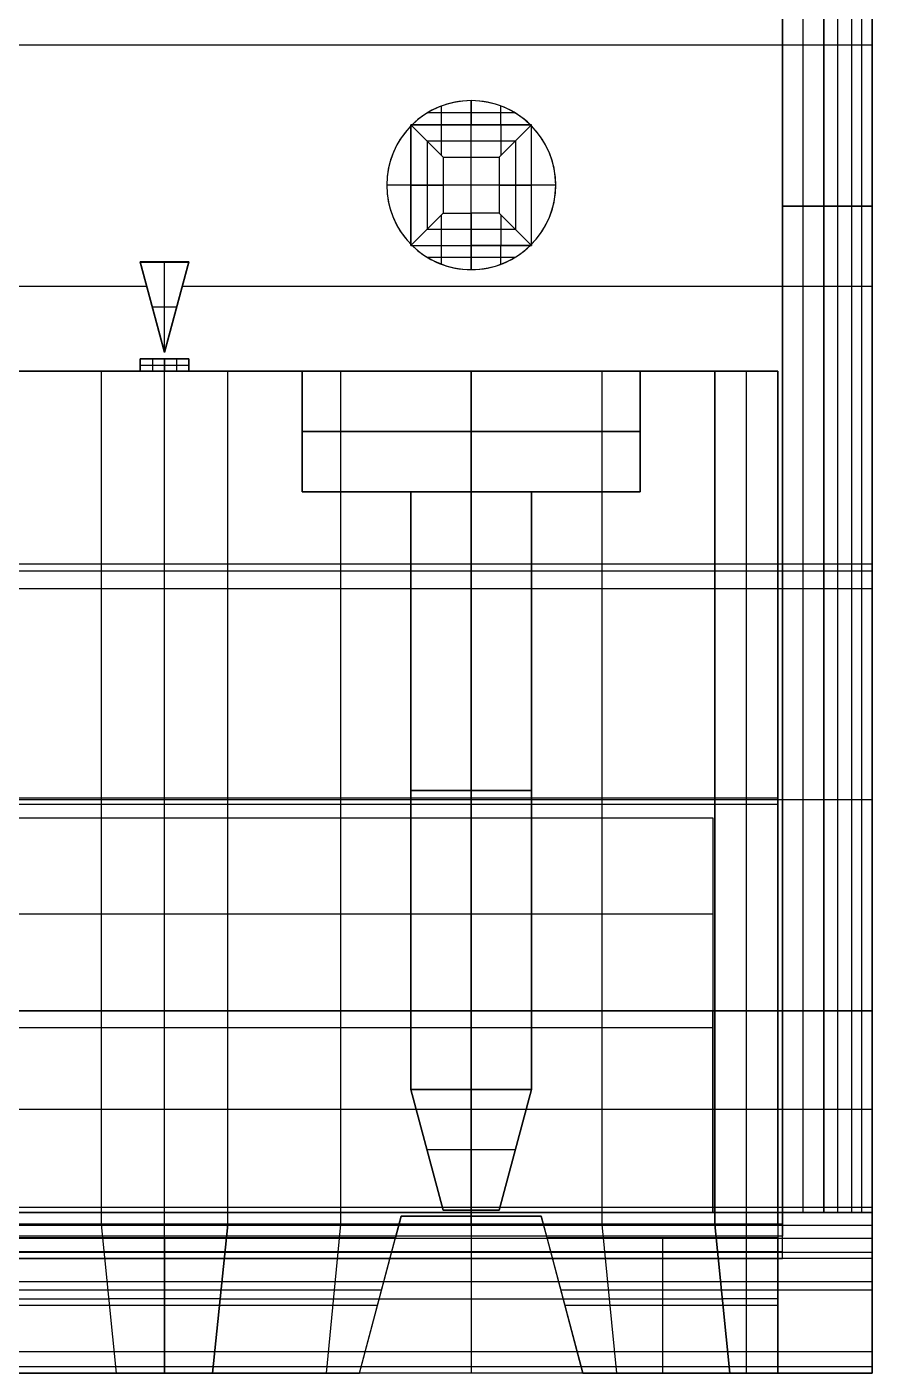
# Model space of a CAD drawing. Extents: x -21.1 to 21.1, y -9.8 to 12.2.
# Drawn here: x 14.1 to 21.1, y -9.84 to 1.31 of the extents above; entities that cross this region are included whole.
import ezdxf

# ---------------------------------------------------------------- set-up
doc = ezdxf.new("R2010")
doc.units = 0
doc.layers.add('DEFAULT', color=7, linetype='CONTINUOUS')

msp = doc.modelspace()

# ---------------------------------------------------------------- linework, layer by layer
at = {"layer": 'DEFAULT', "color": 98}
for p, q in [((21.1, 12.16), (21.1, -9.84)), ((21.1, -8.51), (21.1, 12.16)), ((20.359, 8.16), (20.359, -8.51)), ((20.359, -8.51), (20.359, 8.16)), ((20.359, -8.889), (20.359, 8.16)), ((20.53, -8.51), (20.53, 8.16)), ((20.53, -8.51), (20.53, 8.16)), ((20.701, 8.16), (20.701, -8.51)), ((20.701, -8.51), (20.701, 8.16)), ((20.817, -8.51), (20.817, 8.16)), ((20.817, -8.51), (20.817, 8.16)), ((20.933, -8.51), (20.933, 8.16)), ((20.933, -8.51), (20.933, 8.16)), ((21.016, -8.51), (21.016, 8.16)), ((21.016, -8.51), (21.016, 8.16)), ((21.1, 8.16), (21.1, -8.51)), ((21.1, -8.51), (21.1, 8.16)), ((21.1, 1.461), (21.1, -3.14)), ((21.1, 1.16), (-21.1, 1.16)), ((17.78, 0.7), (17.78, 0.5)), ((17.78, -0.7), (17.78, 0.7)), ((17.78, 0.6), (17.419, 0.6)), ((17.535, 0.5), (17.535, 0.656)), ((18.141, 0.6), (17.78, 0.6)), ((18.025, 0.5), (18.025, 0.656)), ((17.28, 0.49), (17.28, 0.5)), ((17.28, 0.5), (17.28, 0.49)), ((17.29, 0.5), (17.28, 0.5)), ((17.28, 0.5), (17.29, 0.5)), ((17.28, 0.49), (17.29, 0.5)), ((17.28, 0.5), (17.285, 0.495)), ((17.28, 0.5), (17.28, 0.49)), ((17.28, 0.5), (17.29, 0.5)), ((17.28, 0.49), (17.285, 0.495)), ((17.28, 0.495), (17.285, 0.495)), ((17.28, 0.495), (17.285, 0.495)), ((17.28, -0.49), (17.28, 0.49)), ((17.28, -0.49), (17.28, 0.49)), ((17.28, 0.49), (17.28, -0.49)), ((17.283, 0.497), (17.288, 0.497)), ((17.283, 0.497), (17.283, 0.492)), ((17.29, 0.5), (17.285, 0.495)), ((17.285, 0.495), (17.285, 0.5)), ((17.285, 0.495), (17.285, 0.5)), ((17.285, 0.495), (17.548, 0.232)), ((17.78, 0.5), (17.29, 0.5)), ((17.29, 0.5), (17.78, 0.5)), ((17.29, 0.5), (17.78, 0.5)), ((17.533, 0.247), (17.533, 0.5)), ((17.78, 0.232), (17.78, 0.5)), ((17.78, 0.5), (18.27, 0.5)), ((18.27, 0.5), (17.78, 0.5)), ((17.78, 0.5), (18.27, 0.5)), ((18.012, 0.232), (18.275, 0.495)), ((18.027, 0.247), (18.027, 0.5)), ((18.28, 0.5), (18.27, 0.5)), ((18.27, 0.5), (18.28, 0.49)), ((18.28, 0.5), (18.27, 0.5)), ((18.275, 0.495), (18.27, 0.5)), ((18.27, 0.5), (18.28, 0.5)), ((18.272, 0.497), (18.277, 0.497)), ((18.275, 0.495), (18.28, 0.5)), ((18.275, 0.495), (18.275, 0.5)), ((18.275, 0.495), (18.275, 0.5)), ((18.28, 0.49), (18.275, 0.495)), ((18.275, 0.495), (18.28, 0.495)), ((18.275, 0.495), (18.28, 0.495)), ((18.277, 0.497), (18.277, 0.492)), ((18.28, 0.49), (18.28, 0.5)), ((18.28, 0.49), (18.28, 0.5)), ((18.28, 0.49), (18.28, 0.5)), ((18.28, -0.49), (18.28, 0.49)), ((18.28, -0.49), (18.28, 0.49)), ((18.28, -0.49), (18.28, 0.49)), ((17.414, 0.366), (17.414, -0.366)), ((17.414, 0.366), (17.78, 0.366)), ((17.78, 0.366), (18.146, 0.366)), ((18.146, 0.366), (18.146, -0.366)), ((17.548, 0.232), (17.548, -0.232)), ((17.548, 0.232), (17.78, 0.232)), ((17.78, 0.232), (18.012, 0.232)), ((17.78, -0.232), (17.78, 0.232)), ((18.012, 0.232), (18.012, -0.232)), ((17.28, 0), (17.08, 0)), ((17.28, 0), (17.548, 0)), ((18.012, 0), (17.548, 0)), ((18.012, 0), (18.28, 0)), ((18.48, 0), (18.28, 0)), ((18.48, 0), (17.08, 0)), ((20.359, -0.175), (20.701, -0.175)), ((20.701, -0.175), (20.359, -0.175)), ((20.701, -0.175), (20.933, -0.175)), ((20.933, -0.175), (20.701, -0.175)), ((20.933, -0.175), (21.1, -0.175)), ((21.1, -0.175), (20.933, -0.175)), ((17.548, -0.232), (17.285, -0.495)), ((17.533, -0.5), (17.533, -0.247)), ((17.548, -0.232), (17.78, -0.232)), ((17.78, -0.232), (17.78, -0.5)), ((18.012, -0.232), (17.78, -0.232)), ((18.275, -0.495), (18.012, -0.232)), ((18.027, -0.5), (18.027, -0.247)), ((17.414, -0.366), (17.78, -0.366)), ((17.78, -0.366), (18.146, -0.366)), ((17.28, -0.49), (17.28, -0.5)), ((17.28, -0.5), (17.28, -0.49)), ((17.29, -0.5), (17.28, -0.49)), ((17.285, -0.495), (17.28, -0.49)), ((17.28, -0.49), (17.28, -0.5)), ((17.285, -0.495), (17.28, -0.5)), ((17.28, -0.495), (17.285, -0.495)), ((17.28, -0.495), (17.285, -0.495)), ((17.28, -0.5), (17.29, -0.5)), ((17.28, -0.5), (17.29, -0.5)), ((17.28, -0.5), (17.29, -0.5)), ((17.283, -0.492), (17.283, -0.497)), ((17.283, -0.497), (17.288, -0.497)), ((17.29, -0.5), (17.285, -0.495)), ((17.285, -0.5), (17.285, -0.495)), ((17.285, -0.5), (17.285, -0.495)), ((17.29, -0.5), (17.78, -0.5)), ((17.29, -0.5), (17.78, -0.5)), ((17.29, -0.5), (17.78, -0.5)), ((17.535, -0.656), (17.535, -0.5)), ((17.78, -0.5), (17.78, -0.7)), ((17.78, -0.5), (18.27, -0.5)), ((18.27, -0.5), (17.78, -0.5)), ((17.78, -0.5), (18.27, -0.5)), ((18.025, -0.656), (18.025, -0.5)), ((18.28, -0.49), (18.27, -0.5)), ((18.27, -0.5), (18.275, -0.495)), ((18.28, -0.5), (18.27, -0.5)), ((18.27, -0.5), (18.28, -0.5)), ((18.27, -0.5), (18.28, -0.5)), ((18.272, -0.497), (18.277, -0.497)), ((18.275, -0.495), (18.28, -0.49)), ((18.28, -0.5), (18.275, -0.495)), ((18.275, -0.495), (18.28, -0.495)), ((18.275, -0.5), (18.275, -0.495)), ((18.275, -0.495), (18.28, -0.495)), ((18.275, -0.5), (18.275, -0.495)), ((18.277, -0.492), (18.277, -0.497)), ((18.28, -0.49), (18.28, -0.5)), ((18.28, -0.5), (18.28, -0.49)), ((18.28, -0.5), (18.28, -0.49)), ((15.441, -0.634), (15.039, -0.634)), ((15.039, -0.634), (15.039, -0.637)), ((15.039, -0.634), (15.24, -1.384)), ((15.24, -1.386), (15.039, -0.635)), ((15.039, -0.636), (15.441, -0.636)), ((15.039, -0.637), (15.441, -0.637)), ((15.24, -1.387), (15.039, -0.637)), ((15.24, -1.384), (15.441, -0.634)), ((15.24, -0.634), (15.24, -0.637)), ((15.441, -0.635), (15.24, -1.386)), ((15.441, -0.637), (15.24, -1.387)), ((15.24, -1.387), (15.24, -0.637)), ((15.441, -0.637), (15.441, -0.634)), ((17.78, -0.6), (17.419, -0.6)), ((18.141, -0.6), (17.78, -0.6)), ((15.094, -0.84), (10.306, -0.84)), ((21.1, -0.84), (15.386, -0.84)), ((15.139, -1.011), (15.14, -1.01)), ((15.34, -1.012), (15.14, -1.012)), ((15.341, -1.011), (15.34, -1.01)), ((15.039, -1.44), (15.24, -1.44)), ((15.039, -1.54), (15.039, -1.44)), ((15.441, -1.44), (15.039, -1.44)), ((15.441, -1.44), (15.039, -1.44)), ((15.039, -1.44), (15.039, -1.54)), ((15.039, -1.44), (15.24, -1.44)), ((15.14, -1.44), (15.14, -1.54)), ((15.14, -1.44), (15.34, -1.44)), ((15.14, -1.44), (15.14, -1.54)), ((15.14, -1.44), (15.34, -1.44)), ((15.24, -1.387), (15.24, -1.384)), ((15.24, -1.44), (15.24, -1.54)), ((15.24, -1.44), (15.441, -1.44)), ((15.24, -1.44), (15.24, -1.54)), ((15.441, -1.44), (15.24, -1.44)), ((15.24, -1.54), (15.24, -1.44)), ((15.24, -1.54), (15.24, -1.44)), ((15.34, -1.44), (15.34, -1.54)), ((15.34, -1.44), (15.34, -1.54)), ((15.441, -1.44), (15.441, -1.54)), ((15.441, -1.54), (15.441, -1.44)), ((20.32, -1.54), (-20.32, -1.54)), ((-20.32, -1.54), (20.32, -1.54)), ((12.7, -1.54), (14.717, -1.54)), ((12.7, -1.54), (14.717, -1.54)), ((14.1, -1.54), (16.38, -1.54)), ((14.1, -1.54), (16.38, -1.54)), ((14.717, -1.54), (15.763, -1.54)), ((14.717, -8.608), (14.717, -1.54)), ((14.717, -1.54), (15.763, -1.54)), ((14.717, -8.608), (14.717, -1.54)), ((15.039, -1.49), (15.24, -1.49)), ((15.039, -1.49), (15.441, -1.49)), ((15.039, -1.49), (15.441, -1.49)), ((15.039, -1.49), (15.24, -1.49)), ((15.441, -1.54), (15.039, -1.54)), ((15.039, -1.54), (15.24, -1.54)), ((15.039, -1.54), (15.441, -1.54)), ((15.24, -1.54), (15.039, -1.54)), ((15.24, -1.49), (15.441, -1.49)), ((15.24, -1.49), (15.441, -1.49)), ((15.24, -1.54), (15.441, -1.54)), ((15.441, -1.54), (15.24, -1.54)), ((15.24, -8.608), (15.24, -1.54)), ((15.24, -8.608), (15.24, -1.54)), ((15.763, -1.54), (17.78, -1.54)), ((15.763, -8.608), (15.763, -1.54)), ((15.763, -1.54), (17.78, -1.54)), ((15.763, -8.608), (15.763, -1.54)), ((16.38, -2.54), (16.38, -1.54)), ((16.38, -1.54), (16.38, -2.54)), ((16.698, -1.54), (16.698, -8.608)), ((16.698, -1.54), (16.698, -8.608)), ((17.78, -1.54), (19.797, -1.54)), ((17.78, -1.54), (17.78, -2.54)), ((17.78, -2.54), (17.78, -1.54)), ((17.78, -8.608), (17.78, -1.54)), ((17.78, -1.54), (17.78, -8.608)), ((19.797, -1.54), (17.78, -1.54)), ((17.78, -2.54), (17.78, -1.54)), ((17.78, -1.54), (17.78, -2.54)), ((18.862, -1.54), (18.862, -8.608)), ((18.862, -1.54), (18.862, -8.608)), ((19.18, -1.54), (20.32, -1.54)), ((19.18, -1.54), (19.18, -2.54)), ((19.18, -1.54), (20.32, -1.54)), ((19.18, -2.54), (19.18, -1.54)), ((19.797, -1.54), (20.32, -1.54)), ((19.797, -1.54), (19.797, -8.608)), ((19.797, -8.608), (19.797, -1.54)), ((20.32, -1.54), (19.797, -1.54)), ((20.059, -8.608), (20.059, -1.54)), ((20.059, -8.608), (20.059, -1.54)), ((20.32, -1.54), (20.32, -8.72)), ((20.32, -1.54), (20.32, -8.72)), ((20.32, -8.608), (20.32, -1.54)), ((20.32, -1.54), (20.32, -8.608)), ((20.32, -1.54), (20.32, -9.84)), ((20.32, -1.54), (20.32, -9.84)), ((16.38, -2.54), (17.28, -2.54)), ((16.38, -2.54), (17.28, -2.54)), ((17.28, -2.54), (18.28, -2.54)), ((18.28, -2.54), (17.28, -2.54)), ((17.28, -2.54), (17.28, -7.49)), ((17.28, -7.49), (17.28, -2.54)), ((17.28, -2.54), (17.28, -7.49)), ((18.28, -2.54), (17.28, -2.54)), ((18.28, -2.54), (17.28, -2.54)), ((17.28, -2.54), (17.28, -7.49)), ((17.28, -2.54), (17.28, -7.49)), ((17.28, -2.54), (17.28, -7.49)), ((17.78, -7.49), (17.78, -2.54)), ((17.78, -7.49), (17.78, -2.54)), ((17.78, -7.49), (17.78, -2.54)), ((17.78, -7.49), (17.78, -2.54)), ((18.28, -2.54), (18.28, -7.49)), ((18.28, -7.49), (18.28, -2.54)), ((18.28, -7.49), (18.28, -2.54)), ((18.28, -7.49), (18.28, -2.54)), ((18.28, -2.54), (19.18, -2.54)), ((18.28, -7.49), (18.28, -2.54)), ((18.28, -2.54), (19.18, -2.54)), ((18.28, -7.49), (18.28, -2.54)), ((21.1, -3.14), (-21.1, -3.14)), ((21.1, -3.199), (-21.1, -3.199)), ((21.1, -3.34), (21.1, -3.14)), ((-21.1, -3.34), (21.1, -3.34)), ((21.1, -6.84), (21.1, -3.34)), ((17.28, -5.015), (18.28, -5.015)), ((18.28, -5.015), (17.28, -5.015)), ((17.28, -5.015), (18.28, -5.015)), ((18.28, -5.015), (17.28, -5.015)), ((-21.1, -5.09), (21.1, -5.09)), ((12.7, -5.074), (14.717, -5.074)), ((12.7, -5.074), (14.717, -5.074)), ((14.717, -5.074), (15.763, -5.074)), ((14.717, -5.074), (15.763, -5.074)), ((15.763, -5.074), (17.78, -5.074)), ((15.763, -5.074), (17.78, -5.074)), ((17.78, -5.074), (19.797, -5.074)), ((17.78, -5.074), (19.797, -5.074)), ((19.797, -5.074), (20.32, -5.074)), ((19.797, -5.074), (20.32, -5.074)), ((20.32, -5.13), (-20.32, -5.13)), ((20.32, -5.13), (-20.32, -5.13)), ((-19.78, -5.24), (19.78, -5.24)), ((-19.78, -5.24), (19.78, -5.24)), ((-19.78, -5.24), (19.78, -5.24)), ((19.78, -5.24), (19.78, -8.51)), ((19.78, -5.24), (19.78, -6.84)), ((19.78, -5.24), (19.78, -8.51)), ((19.78, -6.04), (-19.78, -6.04)), ((-21.1, -6.84), (21.1, -6.84)), ((21.1, -6.84), (-21.1, -6.84)), ((-21.1, -6.84), (21.1, -6.84)), ((19.78, -6.84), (-19.78, -6.84)), ((19.78, -6.84), (-19.78, -6.84)), ((-19.78, -6.84), (19.78, -6.84)), ((19.78, -8.466), (19.78, -6.84)), ((21.1, -8.466), (21.1, -6.84)), ((19.78, -6.981), (-19.78, -6.981)), ((17.28, -7.49), (18.28, -7.49)), ((17.548, -8.49), (17.28, -7.49)), ((18.28, -7.49), (17.28, -7.49)), ((17.28, -7.49), (17.548, -8.49)), ((17.548, -8.49), (17.28, -7.49)), ((17.28, -7.49), (17.548, -8.49)), ((17.28, -7.49), (18.28, -7.49)), ((17.28, -7.49), (18.28, -7.49)), ((17.28, -7.49), (17.548, -8.49)), ((17.28, -7.49), (17.548, -8.49)), ((17.78, -7.49), (17.78, -8.49)), ((17.78, -8.49), (17.78, -7.49)), ((17.78, -7.49), (17.78, -8.49)), ((17.78, -8.49), (17.78, -7.49)), ((18.28, -7.49), (18.012, -8.49)), ((18.28, -7.49), (18.012, -8.49)), ((18.28, -7.49), (18.012, -8.49)), ((18.012, -8.49), (18.28, -7.49)), ((18.012, -8.49), (18.28, -7.49)), ((18.012, -8.49), (18.28, -7.49)), ((-21.1, -7.653), (21.1, -7.653)), ((-19.78, -7.653), (19.78, -7.653)), ((18.146, -7.99), (17.414, -7.99)), ((18.146, -7.99), (17.414, -7.99)), ((18.146, -7.99), (17.414, -7.99)), ((18.146, -7.99), (17.414, -7.99)), ((-21.1, -8.466), (21.1, -8.466)), ((-19.78, -8.466), (19.78, -8.466)), ((19.78, -8.51), (19.78, -8.466)), ((21.1, -8.466), (21.1, -9.84)), ((-21.1, -8.51), (21.1, -8.51)), ((21.1, -8.51), (-21.1, -8.51)), ((-21.1, -8.51), (21.1, -8.51)), ((-21.1, -8.51), (21.1, -8.51)), ((20.359, -8.51), (-20.359, -8.51)), ((-20.359, -8.51), (20.359, -8.51)), ((16.855, -9.84), (17.2, -8.54)), ((16.855, -9.84), (17.2, -8.54)), ((16.855, -9.84), (17.2, -8.54)), ((16.855, -9.84), (17.2, -8.54)), ((17.2, -8.54), (17.152, -8.72)), ((17.2, -8.54), (17.152, -8.72)), ((18.36, -8.54), (17.2, -8.54)), ((17.2, -8.54), (18.36, -8.54)), ((18.36, -8.54), (17.2, -8.54)), ((17.2, -8.54), (18.36, -8.54)), ((17.2, -8.54), (18.36, -8.54)), ((17.2, -8.54), (18.36, -8.54)), ((18.012, -8.49), (17.548, -8.49)), ((18.012, -8.49), (17.548, -8.49)), ((18.012, -8.49), (17.548, -8.49)), ((17.548, -8.49), (18.012, -8.49)), ((17.548, -8.49), (18.012, -8.49)), ((17.548, -8.49), (18.012, -8.49)), ((18.408, -8.72), (18.36, -8.54)), ((18.36, -8.54), (18.705, -9.84)), ((18.408, -8.72), (18.36, -8.54)), ((18.36, -8.54), (18.705, -9.84)), ((18.36, -8.54), (18.705, -9.84)), ((18.36, -8.54), (18.705, -9.84)), ((19.78, -8.51), (21.1, -8.51)), ((21.1, -8.51), (19.78, -8.51)), ((19.78, -8.51), (21.1, -8.51)), ((20.701, -8.51), (20.359, -8.51)), ((20.359, -8.51), (20.701, -8.51)), ((20.359, -8.51), (20.359, -8.705)), ((20.359, -8.705), (20.359, -8.51)), ((20.933, -8.51), (20.701, -8.51)), ((20.701, -8.51), (20.933, -8.51)), ((21.1, -8.51), (20.933, -8.51)), ((20.933, -8.51), (21.1, -8.51)), ((21.1, -8.51), (21.1, -8.722)), ((21.1, -9.84), (21.1, -8.51)), ((21.1, -8.722), (21.1, -8.51)), ((21.1, -9.66), (21.1, -8.51)), ((-21.1, -8.616), (21.1, -8.616)), ((-20.359, -8.607), (20.359, -8.607)), ((20.359, -8.607), (-20.359, -8.607)), ((14.717, -8.608), (12.7, -8.608)), ((12.7, -8.608), (14.717, -8.608)), ((14.842, -9.84), (14.717, -8.608)), ((14.717, -8.608), (15.763, -8.608)), ((15.763, -8.608), (14.717, -8.608)), ((14.842, -9.84), (14.717, -8.608)), ((15.24, -9.84), (15.24, -8.608)), ((15.24, -9.84), (15.24, -8.608)), ((15.638, -9.84), (15.763, -8.608)), ((15.763, -8.608), (15.638, -9.84)), ((17.78, -8.608), (15.763, -8.608)), ((17.78, -8.608), (15.763, -8.608)), ((16.698, -8.608), (16.578, -9.84)), ((16.698, -8.608), (16.578, -9.84)), ((17.78, -8.608), (17.78, -9.84)), ((19.797, -8.608), (17.78, -8.608)), ((17.78, -8.608), (19.797, -8.608)), ((17.78, -8.608), (17.78, -9.84)), ((18.862, -8.608), (18.982, -9.84)), ((18.862, -8.608), (18.982, -9.84)), ((19.922, -9.84), (19.797, -8.608)), ((19.797, -8.608), (20.32, -8.608)), ((19.797, -8.608), (19.922, -9.84)), ((19.797, -8.608), (20.32, -8.608)), ((20.059, -9.84), (20.059, -8.608)), ((20.059, -9.84), (20.059, -8.608)), ((20.32, -8.608), (20.32, -9.84)), ((20.32, -8.608), (20.32, -9.84)), ((-21.1, -8.722), (21.1, -8.722)), ((-21.1, -8.722), (21.1, -8.722)), ((20.359, -8.705), (-20.359, -8.705)), ((20.359, -8.705), (-20.359, -8.705)), ((17.152, -8.72), (13.328, -8.72)), ((17.152, -8.72), (13.328, -8.72)), ((15.24, -8.72), (15.24, -9.84)), ((15.24, -8.72), (15.24, -9.84)), ((16.855, -9.84), (17.152, -8.72)), ((16.855, -9.84), (17.152, -8.72)), ((20.32, -8.72), (18.408, -8.72)), ((20.32, -8.72), (18.408, -8.72)), ((18.705, -9.84), (18.408, -8.72)), ((18.705, -9.84), (18.408, -8.72)), ((19.364, -8.72), (19.364, -9.84)), ((19.364, -8.72), (19.364, -9.84)), ((20.32, -8.72), (20.32, -9.84)), ((20.32, -9.84), (20.32, -8.72)), ((20.359, -8.89), (20.359, -8.705)), ((20.359, -8.89), (20.359, -8.705)), ((21.1, -8.722), (21.1, -8.89)), ((21.1, -8.89), (21.1, -8.722)), ((21.1, -8.841), (-21.1, -8.841)), ((21.1, -8.841), (-21.1, -8.841)), ((21.1, -8.89), (-21.1, -8.89)), ((20.359, -8.836), (-20.359, -8.836)), ((20.359, -8.836), (-20.359, -8.836)), ((-20.359, -8.89), (20.359, -8.89)), ((21.1, -9.085), (-21.1, -9.085)), ((12.7, -9.224), (14.781, -9.224)), ((12.7, -9.224), (14.781, -9.224)), ((17.037, -9.153), (13.443, -9.153)), ((17.037, -9.153), (13.443, -9.153)), ((15.699, -9.224), (14.781, -9.224)), ((15.699, -9.224), (14.781, -9.224)), ((15.699, -9.224), (17.78, -9.224)), ((15.699, -9.224), (17.78, -9.224)), ((17.78, -9.224), (19.861, -9.224)), ((17.78, -9.224), (19.861, -9.224)), ((21.1, -9.153), (18.523, -9.153)), ((21.1, -9.153), (18.523, -9.153)), ((20.32, -9.224), (19.861, -9.224)), ((20.32, -9.224), (19.861, -9.224)), ((17.004, -9.28), (13.476, -9.28)), ((17.004, -9.28), (13.476, -9.28)), ((20.32, -9.28), (18.556, -9.28)), ((20.32, -9.28), (18.556, -9.28)), ((-21.1, -9.66), (21.1, -9.66)), ((21.1, -9.66), (21.1, -9.84)), ((21.1, -9.788), (-21.1, -9.788)), ((21.1, -9.84), (-21.1, -9.84)), ((21.1, -9.84), (-21.1, -9.84)), ((14.842, -9.84), (12.7, -9.84)), ((14.842, -9.84), (12.7, -9.84)), ((13.625, -9.84), (16.855, -9.84)), ((13.625, -9.84), (16.855, -9.84)), ((13.625, -9.84), (16.855, -9.84)), ((13.625, -9.84), (16.855, -9.84)), ((13.625, -9.84), (16.855, -9.84)), ((13.625, -9.84), (16.855, -9.84)), ((15.638, -9.84), (14.842, -9.84)), ((15.638, -9.84), (14.842, -9.84)), ((17.78, -9.84), (15.638, -9.84)), ((17.78, -9.84), (15.638, -9.84)), ((19.922, -9.84), (17.78, -9.84)), ((19.922, -9.84), (17.78, -9.84)), ((21.1, -9.84), (18.705, -9.84)), ((18.705, -9.84), (20.32, -9.84)), ((18.705, -9.84), (21.1, -9.84)), ((20.32, -9.84), (18.705, -9.84)), ((20.32, -9.84), (19.922, -9.84)), ((19.922, -9.84), (20.32, -9.84)), ((20.32, -9.84), (21.1, -9.84)), ((20.32, -9.84), (21.1, -9.84))]:
    msp.add_line(p, q, dxfattribs=at)
for points in [[(17.78, -1.54), (16.38, -1.54), (16.38, -1.54), (16.38, -1.54), (17.78, -1.54)], [(17.78, -1.54), (16.38, -1.54), (16.38, -1.54), (16.38, -1.54), (17.78, -1.54)], [(17.78, -1.54), (19.18, -1.54), (19.18, -1.54), (19.18, -1.54), (17.78, -1.54)], [(17.78, -1.54), (19.18, -1.54), (19.18, -1.54), (19.18, -1.54), (17.78, -1.54)]]:
    msp.add_lwpolyline(points, dxfattribs=at)
for points in [[(17.78, -2.04, 0), (16.38, -2.04, 0), (16.38, -2.04, 0), (16.38, -2.04, 0), (17.78, -2.04, 0)], [(17.78, -2.04, 0), (16.38, -2.04, 0), (16.38, -2.04, 0), (16.38, -2.04, 0), (17.78, -2.04, 0)], [(17.78, -2.04, 0), (19.18, -2.04, 0), (19.18, -2.04, 0), (19.18, -2.04, 0), (17.78, -2.04, 0)], [(17.78, -2.04, 0), (19.18, -2.04, 0), (19.18, -2.04, 0), (19.18, -2.04, 0), (17.78, -2.04, 0)], [(17.78, -2.54, 0), (16.38, -2.54, 0), (16.38, -2.54, 0), (16.38, -2.54, 0), (17.78, -2.54, 0)], [(17.78, -2.54, 0), (16.38, -2.54, 0), (16.38, -2.54, 0), (16.38, -2.54, 0), (17.78, -2.54, 0)], [(17.78, -2.54, 0), (19.18, -2.54, 0), (19.18, -2.54, 0), (19.18, -2.54, 0), (17.78, -2.54, 0)], [(17.78, -2.54, 0), (19.18, -2.54, 0), (19.18, -2.54, 0), (19.18, -2.54, 0), (17.78, -2.54, 0)]]:
    msp.add_polyline3d(points, dxfattribs=at)
for start, end in [(90, 270), (90, 270), (90, 270), (90, 134.4153), (270, 90), (270, 90), (45.5847, 90), (270, 90), (135.5847, 224.4153), (315.5847, 44.4153), (225.5847, 270), (270, 314.4153)]:
    msp.add_arc((17.78, 0), 0.7, start, end, dxfattribs=at)

doc.saveas('drawing.dxf')
